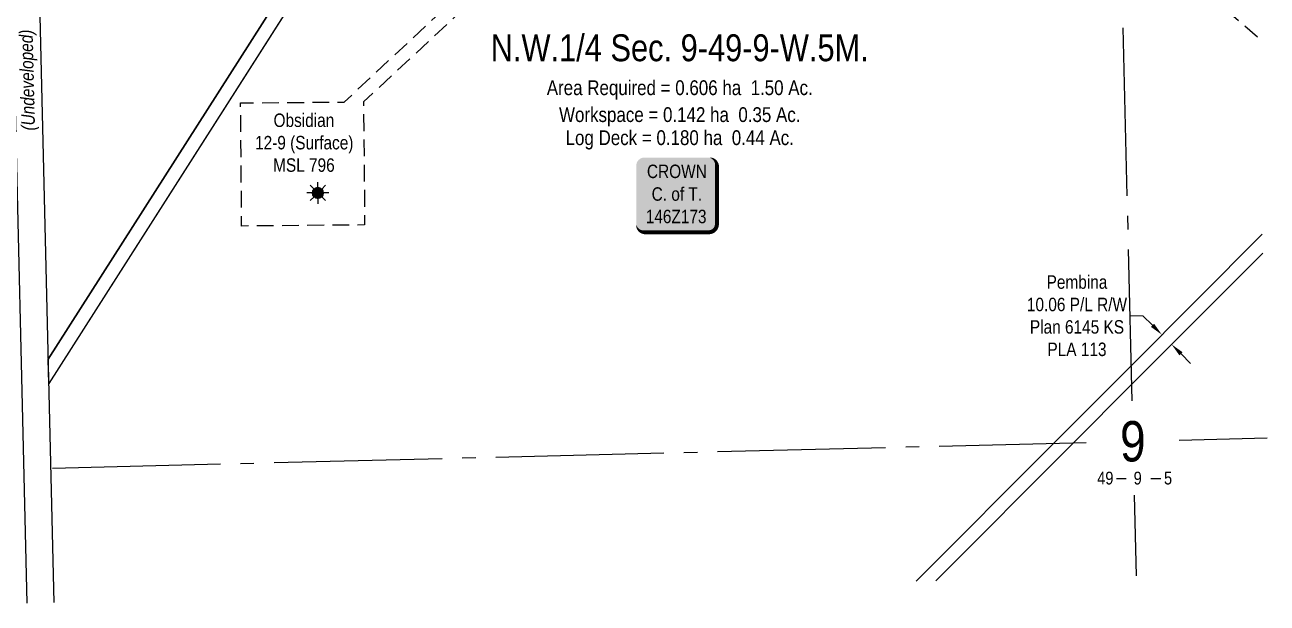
# Model space of a CAD drawing. Extents: x 610158 to 618425, y 5897307 to 5901062.
# Drawn here: x 615560 to 616484, y 5897397 to 5897827 of the extents above; entities that cross this region are included whole.
import ezdxf
from ezdxf.enums import TextEntityAlignment as Align

# ---------------------------------------------------------------- set-up
doc = ezdxf.new("R2010")
doc.units = 0
doc.header["$LTSCALE"] = 5
doc.header["$PDSIZE"] = 0.5
doc.linetypes.add('foc-ACCESSROAD', pattern=[3.75, 2.5, -1.25])
doc.linetypes.add('foc-QUARTERLINE', pattern=[33, 25, -3, 2, -3])
doc.layers.get('Defpoints').update_dxf_attribs({"color": 9})
for name, color, linetype in [('10', 1, 'Continuous'), ('9', 3, 'Continuous'), ('AS-OWNER', 7, 'Continuous'), ('C-RW', 13, 'Continuous'), ('C-SYMBOL', 7, 'Continuous'), ('C-WS', 13, 'foc-ACCESSROAD'), ('C-WS-S', 8, 'Continuous'), ('F-RW', 190, 'Continuous'), ('L-AREAREQUIRED', 7, 'Continuous'), ('L-AREAWORK', 5, 'Continuous'), ('L-SEC', 7, 'Continuous'), ('L-SECLBL', 7, 'Continuous'), ('L-SECQ', 8, 'foc-QUARTERLINE')]:
    doc.layers.add(name, color=color, linetype=linetype)
for name, color, linetype, lineweight in [('C-WS-T', 13, 'Continuous', 9), ('F-RW-T', 190, 'Continuous', 9), ('T-TEXT', 48, 'Continuous', 18)]:
    doc.layers.add(name, color=color, linetype=linetype, lineweight=lineweight)
doc.styles.add('100L', font='ARIALN.TTF', dxfattribs={"height": 11})
doc.styles.add('175L', font='ARIALN.TTF', dxfattribs={"height": 20})
doc.styles.add('80', font='ARIALN.TTF', dxfattribs={"height": 10})
doc.styles.add('80CG', font='ARIALN.TTF', dxfattribs={"height": 10})
doc.styles.add('80L', font='ARIALN.TTF', dxfattribs={"height": 10})
doc.styles.add('80LS', font='ARIALNI.TTF', dxfattribs={"height": 10})
doc.styles.add('SIMPLEX', font='ARIALN.TTF')
doc.dimstyles.new('Compass 5 000', dxfattribs={"dimscale": 5, "dimtxt": 9, "dimasz": 2, "dimexe": 0.2, "dimexo": 0.0625, "dimgap": 0.5, "dimtad": 0, "dimtih": 1, "dimtoh": 1, "dimzin": 0, "dimdsep": 46, "dimtxsty": '80CG', "dimcen": 0.1, "dimse1": 1, "dimse2": 1, "dimclrd": 256, "dimclrt": 256, "dimaunit": 1, "dimadec": 4, "dimazin": 0, "dimtfac": 0.06, "dimtofl": 0, "dimtmove": 0, "dimatfit": 1, "dimfxl": 0.2, "dimtolj": 1, "dimtzin": 0, "dimlwd": -1, "dimarcsym": 0})

# ---------------------------------------------------------------- blocks, each defined once
blk = doc.blocks.new('L-SECLBL')
at = {"layer": '9', "color": 7}
for p, q in [((-5.08, -27.83), (-12.29, -27.83)), ((20.7, -27.83), (13.5, -27.83))]:
    blk.add_line(p, q, dxfattribs=at)
at = {"layer": '10', "color": 2, "style": 'SIMPLEX'}
blk.add_attdef('SEC', text='', height=30, dxfattribs=at).set_placement((0, 0), align=Align.MIDDLE)
at = {"layer": '10', "color": 5, "style": '80L'}
blk.add_attdef('TWP', text='', height=9.5, dxfattribs=at).set_placement((-14.43, -27.37), align=Align.MIDDLE_RIGHT)
blk.add_attdef('RGE', text='', height=9.5, dxfattribs=at).set_placement((3.62, -27.37), align=Align.MIDDLE_CENTER)
blk.add_attdef('MER', text='', height=9.5, dxfattribs=at).set_placement((23.17, -27.37), align=Align.MIDDLE_LEFT)
blk = doc.blocks.new('*U405')
h = blk.add_hatch(color=255)
edge = h.paths.add_edge_path()
edge.add_line((-24, -28.5), (24, -28.5))
edge.add_arc((24, -22.5), 6, 270, 360)
edge.add_line((30, -22.5), (30, 21))
edge.add_arc((24, 21), 6, 0, 90)
edge.add_line((24, 27), (-24, 27))
edge.add_arc((-24, 21), 6, 90, 180)
edge.add_line((-30, 21), (-30, -22.5))
edge.add_arc((-24, -22.5), 6, 180, 270)
at = {"color": 14, "flags": 128}
blk.add_lwpolyline([(-24, -28.5, 3, 3, 0), (24, -28.5, 3, 3, 0.414214), (30, -22.5, 3, 3, 0), (30, 21, 3, 0, 0.414214), (24, 27, 0, 0, 0), (-24, 27, 0, 0, 0.414214), (-30, 21, 0, 0, 0), (-30, -22.5, 0, 3, 0.414214)], format="xyseb", close=True, dxfattribs=at)
blk.add_lwpolyline([(-22.61, -10.66, 0, 7.5, 0), (0, 0, 0, 0, 0)], format="xyseb", dxfattribs=at)
at = {"color": 14, "style": '80'}
blk.add_attdef('ENTER_TEXT_001', (-26.85, -4.92), '', height=10, dxfattribs=at)
blk = doc.blocks.new('*D421')
at = {"layer": 'Defpoints', "color": 0, "transparency": 16777216}
for p in [(616403.51, 5897594.5), (616405.47, 5897596.47), (616410.62, 5897587.4)]:
    blk.add_point(p, dxfattribs=at)
at = {"layer": 'F-RW-T', "transparency": 16777216}
for p, q in [((616391.32, 5897610.6), (616381.32, 5897610.6)), ((616398.39, 5897603.53), (616391.32, 5897610.6)), ((616419.66, 5897582.3), (616426.74, 5897575.23))]:
    blk.add_line(p, q, dxfattribs=at)
for points in [[(616399.57, 5897604.71), (616397.22, 5897602.36), (616405.47, 5897596.47)], [(616420.84, 5897583.47), (616418.48, 5897581.12), (616412.58, 5897589.36)]]:
    blk.add_solid(points, dxfattribs=at)
at = {"layer": 'F-RW-T', "transparency": 16777216, "insert": (616342.23, 5897610.6), "char_height": 10, "attachment_point": 5, "style": '80CG'}
blk.add_mtext('\\A1;Pembina\\P10.06 P/L R/W\\PPlan 6145 KS\\PPLA 113', dxfattribs=at)
blk = doc.blocks.new('GAS')
h = blk.add_hatch(color=255)
h.dxf.hatch_style = 1
edge = h.paths.add_edge_path()
edge.add_arc((0, 0), 0.9, 0, 360)
for p, q in [((-0.81, 0), (-1.62, 0)), ((-0.57, 0.57), (-1.14, 1.14)), ((0, 0.81), (0, 1.62)), ((0.57, 0.57), (1.14, 1.14)), ((1.62, 0), (0.81, 0)), ((-0.57, -0.57), (-1.14, -1.14)), ((0, -0.81), (0, -1.62)), ((1.14, -1.14), (0.57, -0.57))]:
    blk.add_line(p, q)
blk.add_circle((0, 0), 0.8)

msp = doc.modelspace()

# ---------------------------------------------------------------- linework, layer by layer
at = {"layer": 'C-RW'}
msp.add_lwpolyline([(616057.525, 5898312.329), (615985.889, 5898200.12), (616092.204, 5898107.657), (616119.446, 5898083.965), (616151.448, 5898070.913), (616168.801, 5898063.836), (616165.004, 5898054.524), (616118.637, 5898073.435), (616114.021, 5898075.319), (616092.532, 5898094.013), (615980.42, 5898191.553), (615577.466, 5897560.376), (615577.036, 5897578.392), (616045.411, 5898312.042)], close=True, dxfattribs=at)
at = {"layer": 'C-RW', "flags": 128}
for points in [[(616045.411, 5898312.042), (615577.036, 5897578.392)], [(616057.525, 5898312.329), (615577.466, 5897560.376)]]:
    msp.add_lwpolyline(points, dxfattribs=at)
at = {"layer": 'C-WS', "flags": 128}
msp.add_lwpolyline([(616476.516, 5897817.583), (616374.399, 5897906.436), (616219.896, 5898040.869), (616164.943, 5898038.663), (616154.886, 5898038.259), (616098.119, 5898035.98), (615811.536, 5897769.603), (615812.354, 5897678.115), (615720.867, 5897677.296), (615720.049, 5897768.784), (615797.138, 5897769.473), (616097.588, 5898049.214), (616095.908, 5898091.077), (616095.352, 5898104.919), (616093.233, 5898157.682), (616126.443, 5898159.015), (616068.138, 5898312.581), (616081.067, 5898312.887), (616139.293, 5898159.532), (616149.835, 5898159.955), (616167.427, 5898160.662), (616215.01, 5898162.571), (616216.596, 5898123.066), (616216.689, 5898121.796), (616217.316, 5898106.813), (616236.807, 5898107.632), (616267.89, 5898108.914), (616277.933, 5898109.332), (616287.924, 5898109.738), (616369.407, 5898113.04), (616469.29, 5898117.128)], dxfattribs=at)
at = {"layer": 'F-RW'}
for points in [[(616222.543, 5897413.347), (616324.966, 5897515.868), (616382.446, 5897573.416), (616480.049, 5897671.14)], [(616480.384, 5897657.246), (616382.781, 5897559.523), (616339.542, 5897516.231), (616237.118, 5897413.707)]]:
    msp.add_lwpolyline(points, dxfattribs=at)
at = {"layer": 'L-SEC', "flags": 128}
for points in [[(615561.245, 5897397.01), (615539.719, 5898300.061)], [(615581.348, 5897397.489), (615559.823, 5898300.54)]]:
    msp.add_lwpolyline(points, dxfattribs=at)
at = {"layer": 'L-SECQ', "flags": 128}
for points in [[(616364.414, 5898319.6), (616383.077, 5897547.315)], [(616418.295, 5897518.19), (616483.7, 5897519.815)], [(615580.041, 5897497.368), (616349.059, 5897516.47)], [(616384.767, 5897477.362), (616386.216, 5897417.39)]]:
    msp.add_lwpolyline(points, dxfattribs=at)

# ---------------------------------------------------------------- block references
at = {"layer": 'AS-OWNER'}
ref = msp.add_blockref('*U405', (616044.403, 5897701.187), dxfattribs=dict(at, xscale=0.99962651, yscale=0.99962651, zscale=0.99962651))
ref.add_attrib('ENTER_TEXT_001', 'CROWN', (616022.352, 5897712.955), dxfattribs={"layer": '0', "color": 14, "height": 9.9963, "style": '80'})
ref.add_attrib('ENTER_TEXT_002', 'C. of T.', (616025.846, 5897696.118), dxfattribs={"layer": '0', "color": 14, "height": 9.9963, "style": '80'})
ref.add_attrib('ENTER_TEXT_003', '146Z173', (616021.458, 5897679.416), dxfattribs={"layer": '0', "color": 14, "height": 9.9963, "style": '80'})
at = {"layer": 'C-WS-S', "color": 6, "xscale": 4.998132549999935, "yscale": 4.998132549999935, "zscale": 4.998132549999935}
msp.add_blockref('GAS', (615777.553, 5897701.91), dxfattribs=at)
at = {"layer": 'L-SECLBL', "color": 6, "xscale": 0.99962651, "yscale": 0.99962651, "zscale": 0.99962651}
msp.add_blockref('L-SECLBL', (616383.801, 5897517.333), dxfattribs=at).add_auto_attribs({'SEC': '9', 'TWP': '49', 'RGE': '9', 'MER': '5'})

# ---------------------------------------------------------------- texts
at = {"layer": 'C-SYMBOL', "color": 3, "style": '175L'}
msp.add_text('N.W.1/4 Sec. 9-49-9-W.5M.', height=19.99253, dxfattribs=at).set_placement((616046.752, 5897793.814), align=Align.BOTTOM_CENTER)
at = {"layer": 'C-WS-T', "insert": (615726.989, 5897760.934), "char_height": 9.99237, "attachment_point": 1, "style": '80L'}
msp.add_mtext_dynamic_manual_height_columns('\\pi17.582;Obsidian\\P\\pi3.8615;12-9 (Surface)\\P\\pi17.272;MSL 796', width=78.96468, gutter_width=49.981, heights=[0], dxfattribs=at)
at = {"layer": 'L-AREAREQUIRED', "color": 5, "style": '100L'}
msp.add_text('Area Required = 0.606 ha  1.50 Ac.', height=10.99589, dxfattribs=at).set_placement((616046.752, 5897771.322), align=Align.BOTTOM_CENTER)
at = {"layer": 'L-AREAWORK', "color": 5, "style": '100L'}
for s, p in [('Workspace = 0.142 ha  0.35 Ac.', (616046.752, 5897751.33)), ('Log Deck = 0.180 ha  0.44 Ac.', (616046.752, 5897734.175))]:
    msp.add_text(s, height=10.99589, dxfattribs=at).set_placement(p, align=Align.BOTTOM_CENTER)
at = {"layer": 'T-TEXT', "style": '80LS'}
msp.add_text('(Undeveloped)', height=9.99627, rotation=91.365478, dxfattribs=at).set_placement((615561.255, 5897785.775), align=Align.MIDDLE_CENTER)

# ---------------------------------------------------------------- dimensions: what is measured, and where the dimension line sits
at = {"layer": 'F-RW-T', "color": 6}
dim = msp.add_aligned_dim(p1=(616410.622, 5897587.397), p2=(616403.507, 5897594.503), distance=-2.777, text='Pembina\\P10.06 P/L R/W\\PPlan 6145 KS\\PPLA 113', dimstyle='Compass 5 000', dxfattribs=at)
dim.commit()
dim.dimension.update_dxf_attribs({"geometry": '*D421', "text_midpoint": (616342.233, 5897610.602)})

doc.saveas('drawing.dxf')
